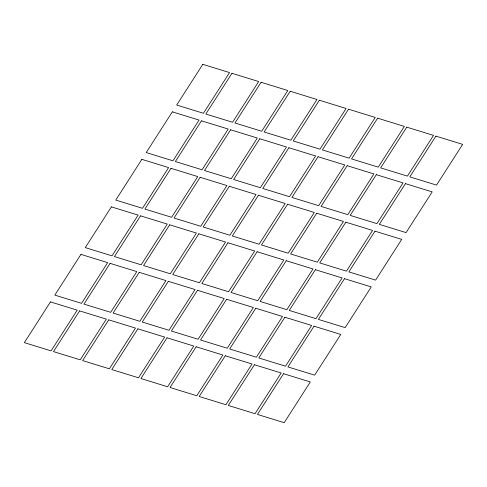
<?xml version="1.0" encoding="UTF-8"?>
<svg xmlns="http://www.w3.org/2000/svg" width="487" height="487" viewBox="0 0 487 487"><rect width="100%" height="100%" fill="white"/><g stroke="black" fill="none" stroke-linecap="round" stroke-linejoin="round"><path stroke-width="0.73" d="M50.465 301.903L24.35 342.635L51.086 350.871L77.202 310.14L50.465 301.903M80.933 254.391L54.818 295.116L81.554 303.352L107.67 262.627L80.933 254.391M111.401 206.872L85.286 247.603L112.022 255.839L138.138 215.108L111.401 206.872M141.869 159.359L115.754 200.084L142.49 208.32L168.605 167.595L141.869 159.359M172.337 111.84L146.222 152.571L172.958 160.807L199.073 120.076L172.337 111.84M202.805 64.327L176.69 105.052L203.426 113.288L229.541 72.563L202.805 64.327M79.606 310.883L53.491 351.608L80.227 359.844L106.343 319.119L79.606 310.883M110.074 263.364L83.959 304.095L110.695 312.331L136.81 271.6L110.074 263.364M140.542 215.851L114.427 256.576L141.163 264.812L167.278 224.087L140.542 215.851M171.01 168.332L144.895 209.063L171.631 217.293L197.746 176.568L171.01 168.332M201.478 120.819L175.363 161.544L202.099 169.78L228.214 129.055L201.478 120.819M231.946 73.3L205.831 114.031L232.567 122.261L258.682 81.536L231.946 73.3M108.741 319.856L82.626 360.587L109.362 368.817L135.477 328.092L108.741 319.856M139.209 272.343L113.094 313.068L139.83 321.304L165.945 280.579L139.209 272.343M169.677 224.824L143.562 265.549L170.298 273.785L196.413 233.06L169.677 224.824M200.145 177.311L174.029 218.036L200.766 226.272L226.881 185.547L200.145 177.311M230.613 129.792L204.497 170.517L231.234 178.753L257.349 138.028L230.613 129.792M261.081 82.279L234.965 123.004L261.702 131.24L287.817 90.515L261.081 82.279M137.882 328.835L111.766 369.56L138.503 377.796L164.618 337.071L137.882 328.835M168.35 281.316L142.234 322.041L168.971 330.277L195.086 289.552L168.35 281.316M198.818 233.803L172.702 274.528L199.439 282.764L225.554 242.039L198.818 233.803M229.286 186.284L203.17 227.009L229.907 235.245L256.022 194.52L229.286 186.284M259.754 138.771L233.638 179.496L260.375 187.732L286.49 147.007L259.754 138.771M290.222 91.252L264.106 131.977L290.842 140.213L316.958 99.488L290.222 91.252M167.017 337.808L140.901 378.533L167.644 386.769L193.759 346.044L167.017 337.808M197.485 290.295L171.369 331.02L198.112 339.256L224.227 298.531L197.485 290.295M227.953 242.776L201.837 283.501L228.58 291.737L254.695 251.012L227.953 242.776M258.42 195.263L232.305 235.988L259.047 244.224L285.163 203.499L258.42 195.263M288.888 147.744L262.773 188.469L289.515 196.705L315.631 155.98L288.888 147.744M319.356 100.231L293.241 140.956L319.983 149.192L346.099 108.467L319.356 100.231M196.158 346.787L170.042 387.512L196.778 395.748L222.894 355.023L196.158 346.787M226.625 299.268L200.51 339.993L227.246 348.229L253.362 307.504L226.625 299.268M257.093 251.755L230.978 292.48L257.714 300.716L283.83 259.991L257.093 251.755M287.561 204.236L261.446 244.961L288.182 253.197L314.298 212.472L287.561 204.236M318.029 156.723L291.914 197.448L318.65 205.684L344.766 164.959L318.029 156.723M348.497 109.204L322.382 149.929L349.118 158.165L375.233 117.44L348.497 109.204M225.298 355.76L199.183 396.485L225.919 404.721L252.035 363.996L225.298 355.76M255.766 308.247L229.651 348.972L256.387 357.208L282.503 316.483L255.766 308.247M286.234 260.728L260.119 301.453L286.855 309.689L312.971 268.964L286.234 260.728M316.702 213.215L290.587 253.94L317.323 262.176L343.438 221.451L316.702 213.215M347.17 165.696L321.055 206.421L347.791 214.657L373.906 173.932L347.17 165.696M377.638 118.183L351.523 158.908L378.259 167.144L404.374 126.413L377.638 118.183M254.433 364.739L228.318 405.464L255.054 413.7L281.169 372.969L254.433 364.739M284.901 317.22L258.786 357.945L285.522 366.181L311.637 325.456L284.901 317.22M315.369 269.707L289.254 310.432L315.99 318.668L342.105 277.937L315.369 269.707M345.837 222.188L319.722 262.913L346.458 271.149L372.573 230.424L345.837 222.188M376.305 174.669L350.19 215.4L376.926 223.636L403.041 182.905L376.305 174.669M406.773 127.156L380.657 167.881L407.394 176.117L433.509 135.392L406.773 127.156M283.574 373.712L257.459 414.437L284.195 422.673L310.31 381.948L283.574 373.712M314.042 326.193L287.927 366.924L314.663 375.16L340.778 334.429L314.042 326.193M344.51 278.68L318.395 319.405L345.131 327.641L371.246 286.916L344.51 278.68M374.978 231.161L348.862 271.892L375.599 280.128L401.714 239.397L374.978 231.161M405.446 183.648L379.33 224.373L406.067 232.609L432.182 191.884L405.446 183.648M435.914 136.129L409.798 176.86L436.535 185.097L462.65 144.365L435.914 136.129"/></g></svg>
